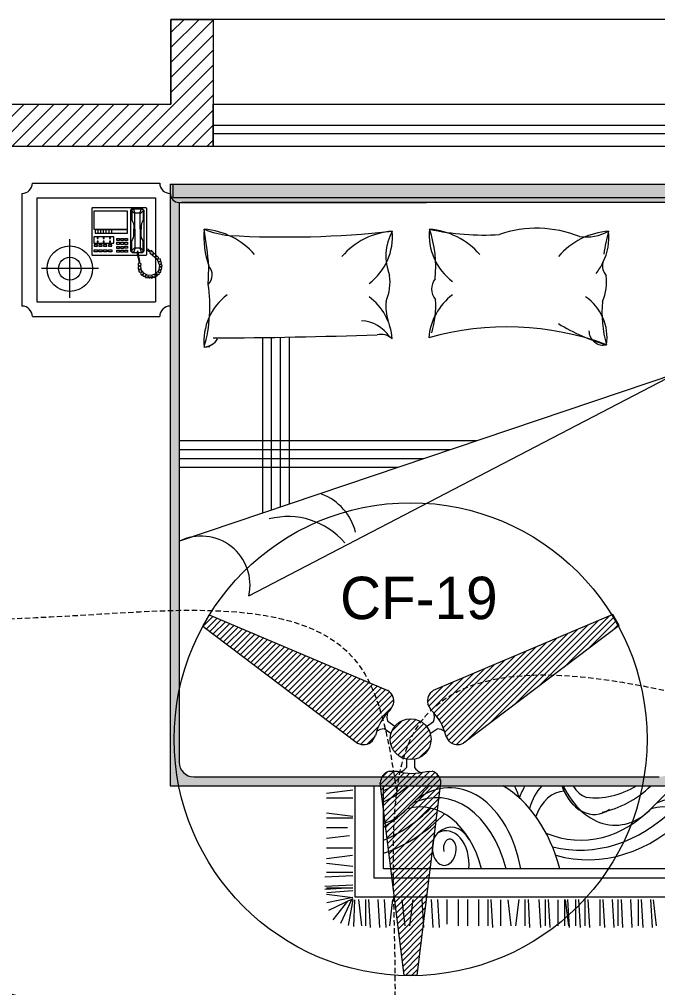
# Model space of a CAD drawing. Header units: inches. Extents: x 109699 to 44449955, y -10987 to 15824140.
# Drawn here: x 197424.5 to 197499.8, y -3382.9 to -3268.8 of the extents above; entities that cross this region are included whole.
import ezdxf

# ---------------------------------------------------------------- set-up
doc = ezdxf.new("R2010")
doc.units = ezdxf.units.IN
doc.header["$LTSCALE"] = 5
doc.header["$MEASUREMENT"] = 0
doc.linetypes.add('DASHDOT', pattern=[1, 0.5, -0.25, 0, -0.25])
doc.linetypes.add('DASHED2', pattern=[0.375, 0.25, -0.125])
for name, color, linetype, lineweight in [('@NORMAL', 7, 'Continuous', 5), ('E-CF-Ceiling-Fan', 30, 'Continuous', 13), ('E-Con-Point', 5, 'DASHED2', 13), ('glass', 140, 'Continuous', 18), ('ha', 252, 'Continuous', 5), ('SB', 1, 'DASHDOT', 20), ('WALL-1', 8, 'Continuous', 9)]:
    doc.layers.add(name, color=color, linetype=linetype, lineweight=lineweight)
doc.layers.add('FURNITUR', color=7, linetype='Continuous', lineweight=5, true_color=0xe8e8e8)
doc.styles.get("Standard").update_dxf_attribs({"font": 'times.ttf'})

# ---------------------------------------------------------------- blocks, each defined once
blk = doc.blocks.new('vfdcx')
at = {"layer": 'FURNITUR', "lineweight": 0}
for points in [[(104135.0060097724, -19120.26887350804), (104970.0060097716, -19120.26887350804, 0.4142137440382407), (105000.0060097716, -19090.26885490074), (105000.0060097704, -19090.26887350193), (105000.0060097704, -19058.46706700833), (104983.8676956173, -19058.46706700833), (104983.8676956173, -19105.34206700833), (103280.0060097765, -19105.34206700833), (103280.0060097765, -19058.46706700833), (103270.0060097745, -19058.46706700833), (103270.0060097745, -19090.26887350193, 0.4142145040311273), (103300.0061062251, -19120.26887350178), (103300.0060097733, -19120.26887350804)], [(103280.0060097765, -19058.46706700833), (103280.0060097765, -19105.34206700833), (104983.8676956173, -19105.34206700833), (104983.8676956173, -19058.46706700833)]]:
    blk.add_hatch(color=256, dxfattribs=at).paths.add_polyline_path(points)
at = {"layer": 'FURNITUR'}
blk.add_hatch(color=256, dxfattribs=at).paths.add_polyline_path([(103350.0060097762, -21058.46706700833, -0.4142135623901436), (103300.0060097733, -21008.46706700833), (103300.0060097733, -19120.26887350193, -0.4142135623730951), (103270.0060097733, -19090.26887350193), (103270.0060097733, -19470.26887349553), (103270.0060097745, -21088.46706700716), (105000.0060097704, -21088.46706700716), (105000.0060097704, -19470.94256263169, 5.403727467161091e-05), (104999.998444552, -19470.94256181408), (104999.998444552, -19090.94256181307, -0.4076509114471731), (104970.0060097716, -19120.26887350193), (104970.0060097716, -19700.18891725242), (104974.8149614137, -19698.56576437598), (104970.0060097716, -19701.06727675785), (104970.0060097716, -21008.46706700542, -0.4142135623901436), (104920.0060097716, -21058.46706700833)])
for p, q in [((102805.0060097768, -19055.26887350193), (103235.0060097771, -19055.26887350193)), ((103270.0060097745, -19058.46706700833), (103270.0060097745, -21088.46706700716)), ((103280.0060097765, -19105.34206700833), (103280.0060097765, -19058.46706700833)), ((102770.0060097733, -19090.26887349815), (102770.0060097733, -19470.26887349553)), ((102820.0060097762, -19105.26887349757), (103220.0060097777, -19105.26887349757)), ((102820.0060097762, -19105.26887349757), (102820.0060097762, -19455.26887349611)), ((103220.0060097777, -19105.26887349757), (103220.0060097777, -19455.26887349611)), ((103270.0060097733, -19090.26887349815), (103270.0060097733, -19470.26887349553)), ((103007.7345300189, -19137.32844558895), (103005.4485300235, -19139.61444559159)), ((103005.4485300235, -19139.61444559159), (103005.4485300235, -19297.34844559194)), ((103007.7345300189, -19137.32844558895), (103188.3285300238, -19137.32844558895)), ((103136.8935300226, -19146.47244559224), (103141.4655300206, -19140.75744559291)), ((103141.4655300206, -19140.75744559291), (103175.7555300238, -19140.75744559291)), ((103146.0375300186, -19141.90044558696), (103141.4655300206, -19144.1864455896)), ((103146.0375300186, -19141.90044558696), (103173.4695300212, -19141.90044558696)), ((103151.7525300179, -19156.75944558957), (103146.0375300186, -19141.90044558696)), ((103167.7545300219, -19156.75944558957), (103173.4695300212, -19141.90044558696)), ((103173.4695300212, -19141.90044558696), (103178.0415300192, -19144.1864455896)), ((103175.7555300238, -19140.75744559291), (103181.4705300232, -19146.47244559224)), ((103188.3285300238, -19137.32844558895), (103190.6145300192, -19139.61444559159)), ((103190.6145300192, -19139.61444559159), (103190.6145300192, -19297.34844559194)), ((103300.0060097733, -19120.26887350804), (103300.0060097733, -21008.46706700542)), ((104970.0060097716, -19120.26887350804), (104135.0060097724, -19120.26887350804)), ((103012.3065300242, -19149.90144558893), (103012.3065300242, -19210.48044559344)), ((103126.606530018, -19149.90144558893), (103012.3065300242, -19149.90144558893)), ((103126.606530018, -19210.48044559344), (103126.606530018, -19149.90144558893)), ((103136.8935300226, -19284.77544559196), (103136.8935300226, -19146.47244559224)), ((103141.4655300206, -19144.1864455896), (103140.3225300193, -19148.75844558761)), ((103140.3225300193, -19148.75844558761), (103140.3225300193, -19179.61944558688)), ((103140.3225300193, -19148.75844558761), (103150.6095300239, -19159.04544559222)), ((103150.6095300239, -19159.04544559222), (103151.7525300179, -19156.75944558957)), ((103150.6095300239, -19210.48044559344), (103150.6095300239, -19159.04544559222)), ((103167.7545300219, -19156.75944558957), (103151.7525300179, -19156.75944558957)), ((103168.8975300232, -19159.04544559222), (103167.7545300219, -19156.75944558957)), ((103179.1845300205, -19148.75844558761), (103168.8975300232, -19159.04544559222)), ((103168.8975300232, -19210.48044559344), (103168.8975300232, -19159.04544559222)), ((103178.0415300192, -19144.1864455896), (103179.1845300205, -19148.75844558761)), ((103179.1845300205, -19148.75844558761), (103179.1845300205, -19179.61944558688)), ((103181.4705300232, -19146.47244559224), (103181.4705300232, -19283.63244559064)), ((103140.3225300193, -19179.61944558688), (103142.6085300219, -19185.33444559349)), ((103142.6085300219, -19185.33444559349), (103146.0375300186, -19191.04944559281)), ((103146.0375300186, -19191.04944559281), (103147.1805300199, -19199.05044558751)), ((103147.1805300199, -19199.05044558751), (103147.1805300199, -19210.48044559344)), ((103173.4695300212, -19191.04944559281), (103172.3265300199, -19199.05044558751)), ((103172.3265300199, -19199.05044558751), (103172.3265300199, -19210.48044559344)), ((103176.8985300179, -19185.33444559349), (103173.4695300212, -19191.04944559281)), ((103179.1845300205, -19179.61944558688), (103176.8985300179, -19185.33444559349)), ((103012.3065300242, -19210.48044559344), (103126.606530018, -19210.48044559344)), ((103012.3065300242, -19236.76944558743), (103012.3065300242, -19257.34344558937)), ((103079.7435300221, -19236.76944558743), (103012.3065300242, -19236.76944558743)), ((103016.8785300222, -19212.7664455888), (103016.8785300222, -19224.19644558745)), ((103126.606530018, -19212.7664455888), (103016.8785300222, -19212.7664455888)), ((103016.8785300222, -19224.19644558745), (103126.606530018, -19224.19644558745)), ((103023.7365300228, -19239.05544559007), (103023.7365300228, -19242.48444558676)), ((103027.1655300195, -19239.05544559007), (103023.7365300228, -19239.05544559007)), ((103026.0225300182, -19212.7664455888), (103026.0225300182, -19224.19644558745)), ((103027.1655300195, -19242.48444558676), (103027.1655300195, -19239.05544559007)), ((103035.1665300215, -19212.7664455888), (103035.1665300215, -19224.19644558745)), ((103044.3105300175, -19212.7664455888), (103044.3105300175, -19224.19644558745)), ((103047.7395300215, -19239.05544559007), (103044.3105300175, -19239.05544559007)), ((103044.3105300175, -19239.05544559007), (103044.3105300175, -19242.48444558676)), ((103047.7395300215, -19242.48444558676), (103047.7395300215, -19239.05544559007)), ((103053.4545300208, -19212.7664455888), (103053.4545300208, -19224.19644558745)), ((103062.5985300241, -19212.7664455888), (103062.5985300241, -19224.19644558745)), ((103068.3135300234, -19239.05544559007), (103064.8845300194, -19239.05544559007)), ((103064.8845300194, -19239.05544559007), (103064.8845300194, -19242.48444558676)), ((103068.3135300234, -19242.48444558676), (103068.3135300234, -19239.05544559007)), ((103071.7425300201, -19212.7664455888), (103071.7425300201, -19224.19644558745)), ((103079.7435300221, -19257.34344558937), (103079.7435300221, -19236.76944558743)), ((103126.606530018, -19224.19644558745), (103126.606530018, -19212.7664455888)), ((103142.6085300219, -19245.91344559072), (103146.0375300186, -19240.19844559139)), ((103146.0375300186, -19240.19844559139), (103147.1805300199, -19232.19744558942)), ((103147.1805300199, -19232.19744558942), (103147.1805300199, -19210.48044559344)), ((103150.6095300239, -19210.48044559344), (103150.6095300239, -19272.20244559199)), ((103168.8975300232, -19210.48044559344), (103168.8975300232, -19272.20244559199)), ((103172.3265300199, -19232.19744558942), (103172.3265300199, -19210.48044559344)), ((103173.4695300212, -19240.19844559139), (103172.3265300199, -19232.19744558942)), ((103176.8985300179, -19245.91344559072), (103173.4695300212, -19240.19844559139)), ((102931.4553847567, -19442.73764256576), (102931.4553847567, -19244.61869142207)), ((103012.3065300242, -19257.34344558937), (103079.7435300221, -19257.34344558937)), ((103013.4495300182, -19263.0584455887), (103013.4495300182, -19267.63044558671)), ((103024.8795300241, -19263.0584455887), (103013.4495300182, -19263.0584455887)), ((103013.4495300182, -19267.63044558671), (103024.8795300241, -19267.63044558671)), ((103023.7365300228, -19242.48444558676), (103027.1655300195, -19242.48444558676)), ((103023.7365300228, -19251.62844559005), (103023.7365300228, -19255.05744558673)), ((103027.1655300195, -19251.62844559005), (103023.7365300228, -19251.62844559005)), ((103023.7365300228, -19255.05744558673), (103027.1655300195, -19255.05744558673)), ((103024.8795300241, -19267.63044558671), (103024.8795300241, -19263.0584455887)), ((103027.1655300195, -19255.05744558673), (103027.1655300195, -19251.62844559005)), ((103029.4515300222, -19263.0584455887), (103029.4515300222, -19267.63044558671)), ((103040.8815300208, -19263.0584455887), (103029.4515300222, -19263.0584455887)), ((103029.4515300222, -19267.63044558671), (103040.8815300208, -19267.63044558671)), ((103040.8815300208, -19267.63044558671), (103040.8815300208, -19263.0584455887)), ((103044.3105300175, -19242.48444558676), (103047.7395300215, -19242.48444558676)), ((103047.7395300215, -19251.62844559005), (103044.3105300175, -19251.62844559005)), ((103044.3105300175, -19251.62844559005), (103044.3105300175, -19255.05744558673)), ((103044.3105300175, -19255.05744558673), (103047.7395300215, -19255.05744558673)), ((103045.4535300188, -19263.0584455887), (103045.4535300188, -19267.63044558671)), ((103056.8835300175, -19263.0584455887), (103045.4535300188, -19263.0584455887)), ((103045.4535300188, -19267.63044558671), (103056.8835300175, -19267.63044558671)), ((103047.7395300215, -19255.05744558673), (103047.7395300215, -19251.62844559005)), ((103056.8835300175, -19267.63044558671), (103056.8835300175, -19263.0584455887)), ((103072.8855300214, -19263.0584455887), (103061.4555300228, -19263.0584455887)), ((103061.4555300228, -19263.0584455887), (103061.4555300228, -19267.63044558671)), ((103061.4555300228, -19267.63044558671), (103072.8855300214, -19267.63044558671)), ((103064.8845300194, -19242.48444558676), (103068.3135300234, -19242.48444558676)), ((103068.3135300234, -19251.62844559005), (103064.8845300194, -19251.62844559005)), ((103064.8845300194, -19251.62844559005), (103064.8845300194, -19255.05744558673)), ((103064.8845300194, -19255.05744558673), (103068.3135300234, -19255.05744558673)), ((103068.3135300234, -19255.05744558673), (103068.3135300234, -19251.62844559005)), ((103072.8855300214, -19267.63044558671), (103072.8855300214, -19263.0584455887)), ((103090.0305300194, -19249.3424455874), (103090.0305300194, -19242.48444558676)), ((103090.0305300194, -19242.48444558676), (103099.1745300227, -19242.48444558676)), ((103099.1745300227, -19249.3424455874), (103090.0305300194, -19249.3424455874)), ((103090.0305300194, -19261.91544558738), (103090.0305300194, -19255.05744558673)), ((103090.0305300194, -19255.05744558673), (103099.1745300227, -19255.05744558673)), ((103099.1745300227, -19261.91544558738), (103090.0305300194, -19261.91544558738)), ((103090.0305300194, -19275.63144558867), (103090.0305300194, -19268.77344558803)), ((103090.0305300194, -19268.77344558803), (103099.1745300227, -19268.77344558803)), ((103099.1745300227, -19242.48444558676), (103099.1745300227, -19249.3424455874)), ((103099.1745300227, -19255.05744558673), (103099.1745300227, -19261.91544558738)), ((103099.1745300227, -19268.77344558803), (103099.1745300227, -19275.63144558867)), ((103103.7465300207, -19242.48444558676), (103112.890530024, -19242.48444558676)), ((103103.7465300207, -19249.3424455874), (103103.7465300207, -19242.48444558676)), ((103112.890530024, -19249.3424455874), (103103.7465300207, -19249.3424455874)), ((103103.7465300207, -19261.91544558738), (103103.7465300207, -19255.05744558673)), ((103103.7465300207, -19255.05744558673), (103112.890530024, -19255.05744558673)), ((103112.890530024, -19261.91544558738), (103103.7465300207, -19261.91544558738)), ((103103.7465300207, -19268.77344558803), (103112.890530024, -19268.77344558803)), ((103103.7465300207, -19275.63144558867), (103103.7465300207, -19268.77344558803)), ((103112.890530024, -19242.48444558676), (103112.890530024, -19249.3424455874)), ((103112.890530024, -19255.05744558673), (103112.890530024, -19261.91544558738)), ((103112.890530024, -19268.77344558803), (103112.890530024, -19275.63144558867)), ((103117.462530022, -19249.3424455874), (103117.462530022, -19242.48444558676)), ((103117.462530022, -19242.48444558676), (103126.606530018, -19242.48444558676)), ((103126.606530018, -19249.3424455874), (103117.462530022, -19249.3424455874)), ((103117.462530022, -19261.91544558738), (103117.462530022, -19255.05744558673)), ((103117.462530022, -19255.05744558673), (103126.606530018, -19255.05744558673)), ((103126.606530018, -19261.91544558738), (103117.462530022, -19261.91544558738)), ((103117.462530022, -19267.63044558671), (103126.606530018, -19267.63044558671)), ((103117.462530022, -19274.48844558735), (103117.462530022, -19267.63044558671)), ((103126.606530018, -19242.48444558676), (103126.606530018, -19249.3424455874)), ((103126.606530018, -19255.05744558673), (103126.606530018, -19261.91544558738)), ((103126.606530018, -19267.63044558671), (103126.606530018, -19274.48844558735)), ((103140.3225300193, -19251.62844559005), (103142.6085300219, -19245.91344559072)), ((103140.3225300193, -19282.48944558932), (103140.3225300193, -19251.62844559005)), ((103140.3225300193, -19282.48944558932), (103150.6095300239, -19272.20244559199)), ((103150.6095300239, -19272.20244559199), (103151.7525300179, -19274.48844558735)), ((103168.8975300232, -19272.20244559199), (103167.7545300219, -19274.48844558735)), ((103179.1845300205, -19282.48944558932), (103168.8975300232, -19272.20244559199)), ((103179.1845300205, -19251.62844559005), (103176.8985300179, -19245.91344559072)), ((103179.1845300205, -19282.48944558932), (103179.1845300205, -19251.62844559005)), ((103005.4485300235, -19297.34844559194), (103007.7345300189, -19299.6344455873)), ((103159.6959362097, -19299.6344455873), (103007.7345300189, -19299.6344455873)), ((103013.4495300182, -19280.20344558668), (103024.8795300241, -19280.20344558668)), ((103013.4495300182, -19287.06144558733), (103013.4495300182, -19280.20344558668)), ((103024.8795300241, -19287.06144558733), (103013.4495300182, -19287.06144558733)), ((103024.8795300241, -19280.20344558668), (103024.8795300241, -19287.06144558733)), ((103029.4515300222, -19287.06144558733), (103029.4515300222, -19280.20344558668)), ((103029.4515300222, -19280.20344558668), (103040.8815300208, -19280.20344558668)), ((103040.8815300208, -19287.06144558733), (103029.4515300222, -19287.06144558733)), ((103040.8815300208, -19280.20344558668), (103040.8815300208, -19287.06144558733)), ((103045.4535300188, -19280.20344558668), (103056.8835300175, -19280.20344558668)), ((103045.4535300188, -19287.06144558733), (103045.4535300188, -19280.20344558668)), ((103056.8835300175, -19287.06144558733), (103045.4535300188, -19287.06144558733)), ((103056.8835300175, -19280.20344558668), (103056.8835300175, -19287.06144558733)), ((103061.4555300228, -19287.06144558733), (103061.4555300228, -19280.20344558668)), ((103061.4555300228, -19280.20344558668), (103072.8855300214, -19280.20344558668)), ((103072.8855300214, -19287.06144558733), (103061.4555300228, -19287.06144558733)), ((103072.8855300214, -19280.20344558668), (103072.8855300214, -19287.06144558733)), ((103099.1745300227, -19275.63144558867), (103090.0305300194, -19275.63144558867)), ((103090.0305300194, -19288.20444558865), (103090.0305300194, -19281.346445588)), ((103090.0305300194, -19281.346445588), (103099.1745300227, -19281.346445588)), ((103099.1745300227, -19288.20444558865), (103090.0305300194, -19288.20444558865)), ((103099.1745300227, -19281.346445588), (103099.1745300227, -19288.20444558865)), ((103112.890530024, -19275.63144558867), (103103.7465300207, -19275.63144558867)), ((103103.7465300207, -19288.20444558865), (103103.7465300207, -19281.346445588)), ((103103.7465300207, -19281.346445588), (103112.890530024, -19281.346445588)), ((103112.890530024, -19288.20444558865), (103103.7465300207, -19288.20444558865)), ((103112.890530024, -19281.346445588), (103112.890530024, -19288.20444558865)), ((103126.606530018, -19274.48844558735), (103117.462530022, -19274.48844558735)), ((103117.462530022, -19281.346445588), (103126.606530018, -19281.346445588)), ((103117.462530022, -19288.20444558865), (103117.462530022, -19281.346445588)), ((103126.606530018, -19288.20444558865), (103117.462530022, -19288.20444558865)), ((103126.606530018, -19281.346445588), (103126.606530018, -19288.20444558865)), ((103142.6085300219, -19290.49044559129), (103136.8935300226, -19284.77544559196)), ((103141.4655300206, -19287.06144558733), (103140.3225300193, -19282.48944558932)), ((103146.0375300186, -19289.34744558997), (103141.4655300206, -19287.06144558733)), ((103158.6846558304, -19290.49044559129), (103142.6085300219, -19290.49044559129)), ((103151.7525300179, -19274.48844558735), (103146.0375300186, -19289.34744558997)), ((103146.0375300186, -19289.34744558997), (103158.6661243811, -19289.34744558997)), ((103167.7545300219, -19274.48844558735), (103151.7525300179, -19274.48844558735)), ((103162.0395300226, -19285.91844559328), (103158.6105300186, -19285.91844559328)), ((103158.6105300186, -19285.91844559328), (103158.7703406286, -19295.77539139923)), ((103158.7703406286, -19295.77539139923), (103161.5460989953, -19307.34826644535)), ((103162.7026649177, -19295.08101934103), (103162.0395300226, -19285.91844559328)), ((103162.2877015062, -19289.34744558997), (103173.4695300212, -19289.34744558997)), ((103175.7555300238, -19290.49044559129), (103162.370425339, -19290.49044559129)), ((103164.3218573546, -19302.48765886559), (103162.7026649177, -19295.08101934103)), ((103188.3285300238, -19299.6344455873), (103163.6981060102, -19299.6344455873)), ((103167.097615714, -19313.36616184622), (103164.3218573546, -19302.48765886559)), ((103167.7545300219, -19274.48844558735), (103173.4695300212, -19289.34744558997)), ((103173.4695300212, -19289.34744558997), (103178.0415300192, -19287.06144558733)), ((103181.4705300232, -19283.63244559064), (103175.7555300238, -19290.49044559129)), ((103178.0415300192, -19287.06144558733), (103179.1845300205, -19282.48944558932)), ((103190.6145300192, -19297.34844559194), (103188.3285300238, -19299.6344455873)), ((103197.4746078223, -19279.3254785624), (103190.6145300192, -19276.77444559)), ((103190.6145300192, -19281.346445588), (103195.6626538914, -19282.75019271446)), ((103195.6626538914, -19282.75019271446), (103200.2932017741, -19286.37636035042)), ((103200.6958579397, -19282.54873921601), (103197.4746078223, -19279.3254785624)), ((103200.2932017741, -19286.37636035042), (103201.5011710565, -19287.98799068086)), ((103203.1117957187, -19284.76473002725), (103200.6958579397, -19282.54873921601)), ((103201.5011710565, -19287.98799068086), (103203.9171088428, -19287.78653600371)), ((103203.9171088428, -19287.78653600371), (103201.5011710565, -19290.2039814921)), ((103201.5011710565, -19290.2039814921), (103210.7622660289, -19298.46358542769)), ((103207.3396874358, -19283.15309970408), (103203.1117957187, -19284.76473002725)), ((103209.3529690566, -19285.16763820285), (103207.3396874358, -19283.15309970408)), ((103207.7423436014, -19288.59235116166), (103209.3529690566, -19285.16763820285)), ((103210.5609375532, -19286.37636035042), (103207.7423436014, -19288.59235116166)), ((103213.5808599807, -19289.59961981805), (103210.5609375532, -19286.37636035042)), ((103210.7622660289, -19298.46358542769), (103225.8618773732, -19311.35662567017)), ((103211.1649221944, -19296.24759461645), (103213.5808599807, -19289.59961981805)), ((103217.406095525, -19293.02433397011), (103211.1649221944, -19296.24759461645)), ((103222.6406272559, -19298.06067725936), (103217.406095525, -19293.02433397011)), ((103221.4326579734, -19305.31301253855), (103222.6406272559, -19298.06067725936)), ((103226.6671904973, -19302.08975307092), (103221.4326579734, -19305.31301253855)), ((103231.0964098971, -19306.72318937055), (103226.6671904973, -19302.08975307092)), ((103161.5460989953, -19307.34826644535), (103164.3218573546, -19318.22676943325)), ((103162.2400384105, -19328.17944195036), (103161.777411896, -19333.73442158832)), ((103161.777411896, -19333.73442158832), (103168.4854952502, -19334.89170940944)), ((103168.4854952502, -19334.89170940944), (103162.0087255025, -19338.82648652566)), ((103162.0087255025, -19338.82648652566), (103162.471352017, -19345.07583928412)), ((103164.7844838618, -19325.63340895782), (103162.2400384105, -19328.17944195036)), ((103164.3218573546, -19318.22676943325), (103164.0905444539, -19324.24466377911)), ((103164.0905444539, -19324.24466377911), (103164.7844838618, -19325.63340895782)), ((103167.7915551292, -19318.92114149146), (103167.097615714, -19313.36616184622)), ((103167.5602422285, -19324.93903689233), (103167.7915551292, -19318.92114149146)), ((103171.7238801167, -19327.94798354503), (103167.5602422285, -19324.93903689233)), ((103170.798627095, -19333.27150688042), (103171.7238801167, -19327.94798354503)), ((103171.9551930247, -19347.85332962697), (103170.798627095, -19333.27150688042)), ((103226.0824821234, -19311.74595932449), (103233.7158177935, -19333.50296423801)), ((103229.2844567593, -19311.75953265979), (103231.0964098971, -19306.72318937055)), ((103236.2602632521, -19311.05158621127), (103229.3208669973, -19311.74595932449)), ((103233.7158177935, -19333.50296423801), (103230.4774329197, -19350.86227627967)), ((103231.6339988494, -19320.54134402047), (103238.3420814978, -19317.99531102793)), ((103239.0360216115, -19320.30988666289), (103231.6339988494, -19320.54134402047)), ((103235.7976367377, -19330.26255917999), (103240.6552140484, -19325.63340895782)), ((103242.0430928788, -19330.26255917999), (103235.7976367377, -19330.26255917999)), ((103236.0289496457, -19338.13211446746), (103243.1996588013, -19336.04899617554)), ((103242.0430928788, -19341.60397687579), (103236.0289496457, -19338.13211446746)), ((103238.3420814978, -19317.99531102793), (103236.2602632521, -19311.05158621127)), ((103240.6552140484, -19325.63340895782), (103239.0360216115, -19320.30988666289)), ((103243.1996588013, -19336.04899617554), (103242.0430928788, -19330.26255917999)), ((103028.3001283866, -19343.89893916158), (102836.22484451, -19343.89893916158)), ((103162.471352017, -19345.07583928412), (103169.8733740806, -19345.77021134233)), ((103169.8733740806, -19345.77021134233), (103163.3966043329, -19350.86227627967)), ((103163.3966043329, -19350.86227627967), (103166.4036762988, -19356.18579962234)), ((103166.4036762988, -19356.18579962234), (103173.3430718552, -19354.79705444364)), ((103173.3430718552, -19354.79705444364), (103170.1046876871, -19361.27786455241)), ((103170.1046876871, -19361.27786455241), (103173.5743854616, -19365.44409902622)), ((103180.7450946173, -19358.96328891745), (103171.9551930247, -19347.85332962697)), ((103173.5743854616, -19365.44409902622), (103178.8945892796, -19361.50932190999)), ((103178.8945892796, -19361.50932190999), (103177.9693362579, -19367.75867466845)), ((103177.9693362579, -19367.75867466845), (103182.3642870542, -19370.53616396357)), ((103193.0046939916, -19365.44409902622), (103180.7450946173, -19358.96328891745)), ((103182.3642870542, -19370.53616396357), (103187.9158037802, -19365.90701373412)), ((103187.9158037802, -19365.90701373412), (103187.2218643649, -19373.545111664)), ((103192.0794416684, -19374.93385683543), (103195.0865129358, -19368.68450407697)), ((103206.8834865014, -19366.60138684734), (103193.0046939916, -19365.44409902622)), ((103195.0865129358, -19368.68450407697), (103197.8622712951, -19374.93385683543)), ((103201.7945962899, -19375.39677154332), (103203.4137880211, -19368.68450407697)), ((103203.4137880211, -19368.68450407697), (103205.9582334797, -19376.09114465654)), ((103220.2996517982, -19360.81494879677), (103206.8834865014, -19366.60138684734)), ((103210.353184276, -19374.93385683543), (103210.5844978825, -19368.68450407697)), ((103210.5844978825, -19368.68450407697), (103215.9047009947, -19373.31365430642)), ((103215.9047009947, -19373.31365430642), (103219.605712383, -19371.4619944271)), ((103219.605712383, -19371.4619944271), (103218.9117729678, -19364.51826961043)), ((103218.9117729678, -19364.51826961043), (103223.7693502713, -19370.53616396357)), ((103230.4774329197, -19350.86227627967), (103220.2996517982, -19360.81494879677)), ((103223.7693502713, -19370.53616396357), (103227.4703616596, -19367.29575890554)), ((103227.4703616596, -19367.29575890554), (103224.6946025945, -19361.0464072021)), ((103224.6946025945, -19361.0464072021), (103231.1713723349, -19363.82389649721)), ((103230.9400594342, -19354.79705444364), (103237.6481420826, -19356.88017168055)), ((103234.178444308, -19361.0464072021), (103230.9400594342, -19354.79705444364)), ((103231.1713723349, -19363.82389649721), (103234.178444308, -19361.0464072021)), ((103239.498648126, -19352.2510214511), (103233.9471307015, -19346.00166869992)), ((103233.9471307015, -19346.00166869992), (103241.1178398571, -19346.23312710524)), ((103237.6481420826, -19356.88017168055), (103239.498648126, -19352.2510214511)), ((103241.1178398571, -19346.23312710524), (103242.0430928788, -19341.60397687579)), ((103187.2218643649, -19373.545111664), (103192.0794416684, -19374.93385683543)), ((103197.8622712951, -19374.93385683543), (103201.7945962899, -19375.39677154332)), ((103205.9582334797, -19376.09114465654), (103210.353184276, -19374.93385683543)), ((102820.0060097762, -19455.26887349611), (103220.0060097777, -19455.26887349611)), ((102805.0060097768, -19505.26887349902), (103235.0060097771, -19505.26887349902)), ((103581.4079172528, -19576.21627416812), (103581.4079172528, -20168.87880140859)), ((103611.4079172516, -19575.80347701297), (103611.4079172516, -20158.75297983586)), ((103641.4079172577, -19575.33726653639), (103641.4079172577, -20148.62715826313)), ((103671.4079172565, -19574.81763832185), (103671.4079172565, -20138.50133668313)), ((104974.8149614138, -19698.56576437598), (103301.1934122955, -20263.45887074569)), ((103535.4563226178, -20447.2889216937), (104974.8149614138, -19698.56576437598)), ((104303.5003445224, -19925.15283209797), (103300.0060097733, -19925.15283209797)), ((104214.6186677823, -19955.15283209681), (103300.0060097733, -19955.15283209681)), ((104125.7369910422, -19985.15283209564), (103300.0060097733, -19985.15283209564)), ((104036.8553142948, -20015.15283209448), (103300.0060097733, -20015.15283209448)), ((103350.0060097762, -21058.46706700833), (104920.0060097759, -21058.46706700833)), ((103270.0060097745, -21088.46706700716), (105000.0060097704, -21088.46706700716)), ((103894.035287511, -21464.56925796666), (103894.035287511, -21088.46706700716)), ((103958.0352875095, -21400.56925796818), (103958.0352875095, -21088.46706700716)), ((103990.0352875088, -21368.56925796893), (103990.0352875088, -21088.46706700716)), ((103886.3420231759, -21103.85434488273), (103797.4616070537, -21114.41374581192)), ((103886.3420231759, -21129.84802882567), (103797.6151866282, -21129.84802882567)), ((103886.3420231759, -21191.79039594166), (103797.4616070537, -21181.31057662105)), ((103886.3420231759, -21197.96008453124), (103797.6151866282, -21197.96008453124)), ((103868.3991277834, -21230.65344742064), (103797.6151866282, -21230.65344742064)), ((103875.3637692538, -21257.14113218566), (103797.4616070537, -21266.39626622056)), ((103885.6151866316, -21298.76550312621), (103797.6151866282, -21298.76550312621)), ((103885.6151866316, -21324.03527251301), (103797.4616070537, -21334.50832192613)), ((103886.3420231759, -21360.7078702422), (103797.4616070537, -21350.22805091432)), ((103886.3420231759, -21392.14055830381), (103792.2338786997, -21397.38046797139)), ((103886.3420231759, -21381.66073898321), (103797.4616070537, -21381.66073898321)), ((105407.7866653064, -21368.56925796893), (103990.0352875088, -21368.56925796893)), ((103886.3420231759, -21423.5732463727), (103792.2338786997, -21428.81315603301)), ((105439.7866653057, -21400.56925796818), (103958.0352875095, -21400.56925796818)), ((103886.3420231759, -21432.98270298111), (103792.2338786997, -21438.22261264142)), ((103886.3420231759, -21434.05306570059), (103797.4616070537, -21434.05306570059)), ((103886.3420231759, -21434.05306570059), (103797.4616070537, -21434.05306570059)), ((103886.3420231759, -21466.35151447992), (103797.4616070537, -21455.87169515203)), ((103886.3420231759, -21443.46252230172), (103798.6228916019, -21449.56373436582)), ((103886.3029552417, -21465.63625698911), (103799.108985881, -21483.07310163511)), ((103886.6185903429, -21469.95573065362), (103803.9703819272, -21508.81217712742)), ((103868.6427402103, -21478.40694419721), (103818.5544000702, -21540.86463072746)), ((103881.4157504862, -21473.02425570671), (103844.785439051, -21553.03813127977)), ((103886.8991788226, -21472.99092410832), (103870.4508834821, -21559.4400628048)), ((103892.6047211029, -21473.90807815974), (103889.1659294863, -21563.33810496436)), ((105503.7866653042, -21464.56925796666), (103894.035287511, -21464.56925796666)), ((103905.6260884285, -21472.26252230177), (103916.1059077564, -21561.14293842403)), ((103929.7246803584, -21472.26252230177), (103929.7246803584, -21561.14293842403)), ((103939.7412648945, -21472.26252230177), (103944.9811745548, -21566.37066677796)), ((103971.1739529634, -21472.26252230177), (103976.4138626237, -21566.37066677796)), ((103992.1335916119, -21472.26252230177), (103997.3735012722, -21566.37066677796)), ((104020.2799296425, -21472.26252230177), (104009.8001103219, -21561.14293842403)), ((104051.7193876189, -21472.98935884611), (104062.1924370393, -21561.14293842403)), ((104088.3919853481, -21472.26252230177), (104077.9121660275, -21561.14293842403)), ((104119.824673417, -21472.26252230177), (104125.0645830773, -21566.37066677796)), ((104151.2573614859, -21472.26252230177), (104156.4972711462, -21566.37066677796)), ((104172.2170001344, -21472.26252230177), (104177.4569097947, -21566.37066677796)), ((104203.6496882033, -21472.26252230177), (104203.6496882033, -21555.9152100701)), ((104242.0110702773, -21472.26252230177), (104242.0110702773, -21561.14293842403)), ((104273.4437583389, -21472.26252230177), (104273.4437583389, -21561.14293842403)), ((104310.1163560681, -21472.26252230177), (104310.1163560681, -21561.14293842403)), ((104341.549044137, -21472.26252230177), (104341.549044137, -21561.14293842403)), ((104352.0288634649, -21472.26252230177), (104357.2687731252, -21566.37066677796)), ((104384.3981003706, -21472.98935884611), (104384.3981003706, -21560.98935884949)), ((104409.6678697501, -21472.98935884611), (104420.1409191705, -21561.14293842403)), ((104446.3404674793, -21472.26252230177), (104435.8606481587, -21561.14293842403)), ((104467.2933362276, -21472.26252230177), (104467.2933362276, -21561.14293842403)), ((104477.7731555482, -21472.26252230177), (104483.0130652157, -21566.37066677796)), ((104514.4457532774, -21472.26252230177), (104519.6856629449, -21566.37066677796)), ((104535.3986220256, -21472.26252230177), (104535.3986220256, -21561.14293842403)), ((104545.8784413462, -21472.26252230177), (104551.1183510138, -21566.37066677796)), ((104578.2476782519, -21472.98935884611), (104578.2476782519, -21560.98935884949)), ((104600.7813364671, -21472.26252230177), (104600.7813364671, -21561.14293842403)), ((104603.5174476387, -21472.98935884611), (104613.9904970518, -21561.14293842403)), ((104611.2611557878, -21472.26252230177), (104616.5010654553, -21566.37066677796)), ((104637.4539341963, -21472.26252230177), (104637.4539341963, -21561.14293842403)), ((104647.9337535169, -21472.26252230177), (104653.1736631845, -21566.37066677796)), ((104668.8866222652, -21472.26252230177), (104668.8866222652, -21561.14293842403)), ((104679.3664415858, -21472.26252230177), (104684.6063512534, -21566.37066677796)), ((104719.57235946, -21472.26252230177), (104719.57235946, -21561.14293842403)), ((104730.0521787878, -21472.26252230177), (104735.2920884481, -21566.37066677796)), ((104761.4848668567, -21472.26252230177), (104766.724776517, -21566.37066677796)), ((104781.0764529317, -21472.26252230177), (104781.0764529317, -21561.14293842403)), ((104791.5562722596, -21472.26252230177), (104796.7961819199, -21566.37066677796)), ((104822.9889603285, -21472.26252230177), (104828.2288699888, -21566.37066677796)), ((104849.1817387298, -21472.26252230177), (104849.1817387298, -21561.14293842403)), ((104859.6615580577, -21472.26252230177), (104864.901467718, -21566.37066677796)), ((104891.0942461266, -21472.26252230177), (104896.3341557869, -21566.37066677796)), ((104900.1184562989, -21472.98935884611), (104910.5915057193, -21561.14293842403))]:
    blk.add_line(p, q, dxfattribs=at)
at = {"layer": 'FURNITUR', "lineweight": 0}
for p, q in [((103270.0060097745, -19058.46706700833), (105000.0060097704, -19058.46706700833)), ((103280.0060097765, -19058.46706700833), (104983.8676956173, -19058.46706700833)), ((104983.8676956173, -19105.34206700833), (103280.0060097765, -19105.34206700833)), ((103300.0060097733, -19120.26887350804), (104135.0060097724, -19120.26887350804)), ((104135.0060097724, -19120.26887350804), (103309.5818239275, -19120.26887350804))]:
    blk.add_line(p, q, dxfattribs=at)
at = {"layer": 'FURNITUR'}
for radius in [76.80000000000001, 38.40000000000001]:
    blk.add_circle((102931.4553847567, -19343.89893916158), radius, dxfattribs=at)
for centre, radius, start, end in [((102770.0060097733, -19055.26887350193), 35, 270, 0), ((103270.0060097733, -19055.26887350193), 35, 180, 270), ((103300.0060097733, -19090.26887350193), 30, 180, 270), ((104507.2617715163, -19595.45070231399), 387.7802015586639, 68.20259090672504, 108.9817016216305), ((103692.4761427912, -19236.20850800363), 308.4516537023845, 175.3048403511953, 198.6941858081766), ((101769.6840758257, -19472.28110323487), 1636.376012811697, 4.809846250895134, 9.189180033342527), ((103497.7910884231, -18938.56242108597), 294.8034295215505, 247.5178501818767, 264.2669618412397), ((103367.9166689221, -19455.32427137515), 244.964437246083, 40.41890181325098, 85.98709629319234), ((103656.2494994545, -15856.79572711671), 3380.322350080307, 266.8133656541502, 276.1602115173085), ((104036.1312257632, -19461.96302342434), 244.964437246083, 94.01290370680766, 139.581098186749), ((103825.6938826857, -19237.54002434872), 194.3203121079686, 306.5710975267796, 5.889976552969283), ((104174.7064444466, -19301.1867396359), 176.7342990056745, 151.7736398462286, 201.6982652259596), ((104338.500984119, -19230.90127229226), 194.3203121079686, 174.1100234470307, 233.4289024732204), ((103787.956766599, -19335.27491777351), 378.2611411277968, 353.4946932163668, 19.18669350323917), ((104326.9489401031, -18374.3403501154), 856.1328329234997, 257.7438271867633, 273.6284339950228), ((104128.0636410342, -19455.32427137515), 244.964437246083, 40.41890181325098, 85.98709629319234), ((104766.7895175877, -19461.96302342434), 244.964437246083, 94.01290370680766, 139.581098186749), ((104674.0961036525, -19080.79141887139), 156.2825653921942, 261.5958161323044, 298.909176984386), ((104556.3521745029, -19237.54002434872), 194.3203121079759, 333.7371455647082, 5.889976552969283), ((105245.6697811253, -19363.54376069504), 517.0481549146743, 163.604566075319, 172.3272984268349), ((103367.2300568255, -19365.02609752062), 44.61701382252853, 314.4735959585727, 42.17134071386355), ((101039.1050419971, -19289.33437421221), 2361.831884243083, 357.3905418689854, 358.8876448237095), ((104556.3521745029, -19237.54002434872), 194.3203121079686, 320.9404223693422, 333.7371455647082), ((104774.5512249498, -19335.09067365377), 45.86698251802696, 165.3506078919132, 223.2684427749271), ((103843.8382676872, -19388.57823421278), 168.1089103948723, 337.0169650368877, 7.536755917815992), ((104574.4965595044, -19388.57823421278), 168.1089103948723, 337.0169650368877, 7.536755917815992), ((102908.6281408567, -19471.88473045536), 495.5711040997754, 344.02430327079, 8.70709119508754), ((104206.9474435306, -19411.75337949391), 54.71511327153296, 142.0832896934764, 220.9020047784361), ((103578.3540120069, -19588.33970134002), 194.3203121079686, 126.5710975267796, 185.8899765529693), ((104345.8161635612, -19594.92184917473), 203.9744349773548, 127.1197479571522, 175.090046142942), ((103825.6938826857, -19594.97845339648), 194.3203121079686, 4.31812691946217, 53.42890247322042), ((104181.3383138401, -19469.4877443195), 183.3724281159091, 175.2232845678485, 196.230044385803), ((103836.3220744981, -19468.0377139972), 329.9049856050468, 343.7954346613251, 3.555411705381074), ((104579.2560916711, -19575.35985806464), 165.0539160474057, 351.2621279573231, 55.75721443247616), ((105101.5977952379, -19494.4720183281), 374.5063945073886, 173.8295812767802, 196.4355968702901), ((102770.0060097733, -19505.26887349902), 35, 0, 90), ((103270.0060097733, -19505.26887349902), 35, 90, 180), ((103908.5786014588, -19641.61918899628), 122.2580413779697, 33.62799355494753, 86.47437715754113), ((104914.6985006122, -18986.87725053025), 637.2915111436391, 238.3498866073774, 254.3137472533116), ((103364.5044283807, -2722.442579508075), 16855.16938135782, 270.1739879135319, 272.0521389211873), ((103979.9632965482, -19625.94497740212), 60.32699298077914, 49.09905915079557, 101.37023039727), ((104407.469944123, -20503.46111283726), 963.1368133774697, 69.65065149803341, 105.9630721041312), ((104730.9928392974, -19554.02171280149), 47.79209327822279, 179.7726746668199, 283.8018369577282), ((103381.6116570273, -19551.43331441069), 56.95171457819486, 273.4708538293442, 328.5411842832511), ((103367.9166689221, -19363.91670226441), 244.964437246083, 274.0129037068077, 278.3416580206644), ((103714.5218067785, -20279.23270419125), 187.1059655895897, 14.18630455558404, 69.12120717850536), ((103667.2779136538, -20433.00535180025), 252.6825242172202, 40.62903845160078, 104.3712272458915), ((103374.6159861589, -20411.07409152175), 164.8670002034185, 347.3108845251036, 116.4453669963143), ((103350.0060097762, -21008.46706700542), 50, 180, 270)]:
    blk.add_arc(centre, radius, start, end, dxfattribs=at)
for centre, major_axis, ratio, start_param, end_param in [((103881.8455982368, -20597.10515543121), (-3.015337096490971e-13, -532.2280328670116), 0.6800000000000024, 6.586763500098541, 6.677612342565459), ((103811.2630847285, -20436.8384177593), (-115.7172197473599, 724.1175449492977), 0.5943199653874602, 3.291696859944974, 3.507330407615912), ((103722.7099572451, -20323.42053785543), (-2.088110087270384e-11, -984.1824006297755), 0.6800000000000019, 0.5659482900158781, 0.6803664951942797), ((104168.1717188662, -21498.92936192338), (-8.67542763939958e-13, -370.284813146973), 0.6800000000000016, 1.930560599071375, 3.464283088159028), ((104213.4874771477, -21459.91947560252), (-1.374424344368523e-12, 364.1092332439424), 0.680000000000002, -1.317200031130772, 0.4764031100879325), ((104268.7843788776, -21556.14188746551), (-2.006413857825761e-12, 502.0047056919495), 0.679999999999999, 6.655151837823533, 6.661292601990053), ((104268.7843788776, -21556.14188746551), (-2.006413857825761e-12, 502.0047056919495), 0.679999999999999, 5.095326842947827, 5.911218776535633), ((104284.0538118875, -21241.51387853055), (-3.875352846191412e-13, -266.3970268269605), 0.6800000000000002, 2.006169060567048, 2.1827973601093), ((104603.7142410973, -21256.2114250046), (-6.126319446288306e-13, -261.4837153554466), 0.6799999999999995, 4.015924216314692, 4.2050176970958), ((104595.8808851323, -21234.1379431906), (-2.206350821904407e-14, -180.1681671026531), 0.6799999999999962, 3.770743877074043, 4.318473672527846), ((104700.4834752192, -21004.80600682351), (-2.704987171608637e-12, -180.3391005754867), 0.6799999999999998, 5.194792457646761, 5.92932813974858), ((104700.4834752192, -21004.80600682351), (-2.704987171608637e-12, -180.3391005754867), 0.6799999999999998, 5.194792457646761, 6.723254908227711), ((104771.3486493416, -20906.1198260839), (-1.089433951850955e-12, -315.491754894183), 0.6799999999999968, 5.328637504047925, 6.94939602807716), ((104694.7206506997, -21000.73675120949), (-1.491663667268281e-12, -130.3134565326371), 0.6799999999999866, 5.450950983614804, 6.054640959741652), ((104704.2093086315, -20597.10515543121), (-3.015337096490971e-13, -532.2280328670116), 0.6800000000000024, 6.2001297485131, 6.677612342565459), ((104633.6267951232, -20436.8384177593), (-67.79308088362806, 743.9411958163963), 0.6104980544769943, 3.19913474581335, 3.592281944557346), ((104545.0736676398, -20323.42053785543), (-2.088110087270384e-11, -984.1824006297755), 0.6800000000000019, 0.5659482900158781, 0.6803664951942797), ((104990.5354292682, -21498.92936192338), (-8.67542763939958e-13, -370.284813146973), 0.6800000000000016, 1.930560599071375, 3.464283088159028), ((104113.9132367793, -21485.98513587932), (-1.271494390790433e-12, -326.2568557687105), 0.6799999999999962, 1.938944011717691, 3.339183915211528), ((104599.5737772504, -21265.93976585865), (-2.983011352931231e-12, -158.8888032169174), 0.6800000000000069, 3.142580086971121, 4.229533108275001), ((104936.276947174, -21485.98513587932), (-1.271494390790433e-12, -326.2568557687105), 0.6799999999999962, 1.938944011717691, 3.339183915211528), ((103833.1685024281, -20648.24303453644), (-4.510240183796296e-12, -624.0052679530717), 0.6799999999999987, 0.3786718111262664, 0.6253794940294859), ((103948.9849389469, -20906.1198260839), (-1.089433951850955e-12, -315.491754894183), 0.6799999999999968, 6.475718849593051, 6.94939602807716), ((103830.9565874555, -20459.73278058374), (-3.380591878949057e-12, 845.8240181292612), 0.6800000000000017, 3.421827651692309, 3.728616118000045), ((104655.5322128228, -20648.24303453644), (-4.510240183796296e-12, -624.0052679530717), 0.6799999999999987, -0.2800780427080056, 0.6253794940294859), ((104653.3202978503, -20459.73278058374), (-3.380591878949057e-12, 845.8240181292612), 0.6800000000000017, 2.978727299839598, 3.728616118000045), ((103857.7688924674, -20461.63082993154), (-2.636943755567038e-12, -876.3404002326128), 0.6800000000000014, 6.507005820227037, 6.887076885773033), ((104680.1326028694, -20461.63082993154), (-2.636943755567038e-12, -876.3404002326128), 0.6800000000000014, 6.099301585963889, 6.887076885773033), ((104217.9988524771, -21349.86410704879), (-1.605626350877696e-12, -121.4259351215139), 0.6799999999999994, 2.284368031297212, 3.726130521903771), ((104200.8755053652, -21355.00800429292), (-2.139882715817176e-12, 114.7282738282238), 0.6799999999999967, 4.593908739238418, 6.647252262233304), ((104194.8764100493, -21297.82716152987), (-2.244415276519914e-12, -59.26624505043355), 0.6799999999999818, 3.732151478031924, 7.75536240168259), ((104213.5565404646, -21300.23684194895), (-9.468791039922063e-13, -31.69317284905119), 0.6799999999999745, 1.462497066191869, 5.04628081922146)]:
    blk.add_ellipse(centre, major_axis=major_axis, ratio=ratio, start_param=start_param, end_param=end_param, dxfattribs=at)
blk = doc.blocks.new('1')
at = {"layer": 'E-CF-Ceiling-Fan', "linetype": 'ByBlock', "ltscale": 0.5}
h = blk.add_hatch(dxfattribs=at)
h.set_pattern_fill('ANSI31', color=256, scale=10)
h.set_pattern_definition([(45, (0, 0), (-0.8838834764831843, 0.8838834764831844), [])])
edge = h.paths.add_edge_path()
edge.add_line((209066.544903523, -13067.11685315647), (209064.6438415694, -13070.41407147769))
edge.add_line((209064.6438415694, -13070.41407147769), (209110.249472843, -13104.88204089217))
edge.add_ellipse((209112.0161950886, -13101.65334947437), major_axis=(2.602475337466696, 2.602475337466696), ratio=0.9999999999999906, start_angle=196.3127629962977, end_angle=268.2872464290007)
edge.add_line((209114.5397230216, -13104.33244681023), (209115.4849750511, -13102.69748638713))
edge.add_ellipse((209130.2442591997, -13106.24386666673), major_axis=(10.7334356491749, 10.7334356491749), ratio=0.9999999999981393, start_angle=88.44228272541869, end_angle=121.48902709430789, ccw=False)
edge.add_line((209119.806567247, -13095.22262044099), (209120.8528262952, -13093.41295266685))
edge.add_ellipse((209117.2719126632, -13092.56276837834), major_axis=(2.602475337466932, 2.602475337466932), ratio=0.9999999999995292, start_angle=301.6440633906456, end_angle=373.6185468234727)
edge.add_line((209119.1884486464, -13089.4206917419), (209066.544903523, -13067.11685315647))
edge = h.paths.add_edge_path()
edge.add_ellipse((209131.089283705, -13116.74145270932), major_axis=(2.633110768784475, 2.633110768784475), ratio=0.9999999999997597, start_angle=316.8297377331859, end_angle=387.8389618723904)
edge.add_line((209132.1880164829, -13113.18345735742), (209130.5488454061, -13113.22495130345))
edge.add_ellipse((209126.3035237661, -13098.2962790596), major_axis=(-10.97469841933177, 10.97469841933177), ratio=0.9999999999999191, start_angle=145.1951729281282, end_angle=150.8743574177565, ccw=False)
edge.add_ellipse((209126.3035237661, -13098.2962790596), major_axis=(-10.97469841933177, 10.97469841933177), ratio=0.9999999999999191, start_angle=122.4336804261327, end_angle=145.1951729281282, ccw=False)
edge.add_ellipse((209126.3035237661, -13098.2962790596), major_axis=(-10.97469841933177, 10.97469841933177), ratio=0.9999999999999191, start_angle=118.5749297277244, end_angle=122.4336804261327, ccw=False)
edge.add_line((209121.9149097344, -13113.18345735741), (209119.5749032555, -13113.18345735741))
edge.add_ellipse((209120.6314155011, -13116.70924926331), major_axis=(2.602635845509655, 2.602635845509654), ratio=0.9999999999987026, start_angle=61.6809744807266, end_angle=133.6503259141647)
edge.add_line((209116.9517537436, -13116.62255417043), (209123.9933819142, -13173.42733947012))
edge.add_line((209123.9933819142, -13173.42733947012), (209127.784032512, -13173.43690240765))
edge.add_line((209127.784032512, -13173.43690240765), (209134.8111659948, -13116.62255417052))
h.paths.add_polyline_path([(209119.8508739552, -13103.74154532349, 1), (209131.9120457831, -13103.74154532349, 1)])
edge = h.paths.add_edge_path()
edge.add_line((209187.3717421067, -13070.20410122277), (209185.4890127634, -13066.97304093389))
edge.add_line((209185.4890127634, -13066.97304093389), (209132.574471092, -13089.4206917419))
edge.add_ellipse((209134.4910070752, -13092.56276837834), major_axis=(-2.602475337469112, 2.602475337469112), ratio=0.9999999999994945, start_angle=-13.61854682341294, end_angle=58.35593660933898)
edge.add_line((209130.9100934432, -13093.41295266685), (209131.9563524914, -13095.22262044099))
edge.add_ellipse((209121.5186605386, -13106.24386666673), major_axis=(10.73343564915542, 10.73343564915542), ratio=0.999999999999095, start_angle=328.5109729056215, end_angle=361.55771727458557, ccw=False)
edge.add_line((209136.2779446873, -13102.69748638713), (209137.2231967167, -13104.33244681019))
edge.add_ellipse((209139.7467246498, -13101.65334947437), major_axis=(-2.602475337469201, 2.602475337469201), ratio=0.9999999999990601, start_angle=91.71275357099776, end_angle=163.2982999863874)
edge.add_line((209141.4914892536, -13104.89395933078), (209187.3717421067, -13070.20410122277))
at = {"layer": 'E-CF-Ceiling-Fan', "ltscale": 10}
for p, q in [((209064.6438415694, -13070.41407147769), (209066.544903523, -13067.11685315647)), ((209066.544903523, -13067.11685315647), (209119.1884486464, -13089.42069174189)), ((209185.4947354289, -13066.97061323832), (209132.574471092, -13089.42069174189)), ((209187.3717421067, -13070.20410122277), (209185.4890127634, -13066.97304093388)), ((209064.6438415694, -13070.41407147769), (209110.249472843, -13104.88204089212)), ((209187.3717421067, -13070.20410122277), (209141.4914892536, -13104.8939593308)), ((209119.8065672471, -13095.2226204409), (209120.8528262952, -13093.41295266684)), ((209131.9563524913, -13095.2226204409), (209130.9100934432, -13093.41295266684)), ((209121.1873655701, -13099.95559165538), (209119.1343670181, -13098.56426171081)), ((209130.5755541683, -13099.95559165538), (209132.6285527202, -13098.56426171081)), ((209120.0894197592, -13102.06218894969), (209118.0923406337, -13100.70875594979)), ((209131.6734999792, -13102.06218894969), (209133.6705791047, -13100.70875594979)), ((209114.5397230216, -13104.33244681025), (209115.484975051, -13102.69748638717)), ((209137.2231967167, -13104.33244681025), (209136.2779446873, -13102.69748638717)), ((209124.6292368371, -13109.64068966342), (209124.6292368371, -13112.08558296959)), ((209126.9897148455, -13109.6694233058), (209126.9897148455, -13112.08558296959)), ((209119.5749032554, -13113.18345735741), (209121.9149097344, -13113.18345735741)), ((209130.5488454059, -13113.22495130345), (209132.1880164829, -13113.18345735741)), ((209123.9933819142, -13173.42733947012), (209116.9517537436, -13116.62255417042)), ((209127.784032512, -13173.43690240765), (209134.8111659948, -13116.62255417039)), ((209127.784032512, -13173.43690240765), (209123.9933819142, -13173.42733947012))]:
    blk.add_line(p, q, dxfattribs=at)
for radius in [69.69809221428028, 6.030585913961706]:
    blk.add_circle((209125.8814598692, -13103.74154532349), radius, dxfattribs=at)
for centre, major_axis, ratio, start_param, end_param in [((209117.2719126632, -13092.56276837834), (2.602475337466931, 2.602475337466931), 0.9999999999995293, 5.264682075261256, 6.520873788586199), ((209134.4910070752, -13092.56276837834), (-2.602475337469112, 2.602475337469112), 0.9999999999994945, -0.2376884814055706, 1.018503231918061), ((209130.2442591997, -13106.24386666673), (10.7334356491749, 10.7334356491749), 0.9999999999981393, 1.543609031538261, 2.120383527840273), ((209122.7572162564, -13097.18760929776), (-2.740456939066795, 2.740456939066795), 0.9999999999999716, 0.4622372466417044, 1.148537865656782), ((209121.5186605386, -13106.24386666673), (10.73343564915542, 10.73343564915542), 0.999999999999095, 5.733598106132978, 6.310372602436297), ((209129.0057034835, -13097.18760929378), (-2.740456939069299, 2.740456939069299), 0.9999999999990347, 3.56385111362636, 4.25015173105463), ((209118.1560665238, -13104.58382336606), (2.740456939070688, 2.740456939070688), 0.9999999999982624, 0.801841786050358, 1.428905426830904), ((209133.6068532084, -13104.58382336598), (-2.740456939075534, 2.740456939075535), 0.999999999998016, -1.428905429243861, -0.8018417876198008), ((209112.0161950886, -13101.65334947437), (2.602475337466696, 2.602475337466696), 0.9999999999999905, 3.426304077972683, 4.682495791295461), ((209139.7467246498, -13101.65334947437), (-2.602475337469201, 2.602475337469201), 0.9999999999990602, 1.600689515884098, 2.85688122920773), ((209120.6314155011, -13116.70924926331), (2.602635845509655, 2.602635845509654), 0.9999999999987026, 1.076536090527279, 2.332638233565674), ((209126.3035237661, -13098.2962790596), (-10.97469841933177, 10.97469841933177), 0.999999999999919, 2.069522934069694, 2.63325429377058), ((209121.4571744064, -13109.85887499457), (-2.740456939059593, 2.740456939059593), 0.9999999999952948, 2.745104486731238, 3.314940694839574), ((209130.1617772753, -13109.85887499338), (2.740456939059473, 2.740456939059473), 0.9999999999984862, 2.968244612714574, 3.636223092052213), ((209131.089283705, -13116.74145270932), (2.633110768784475, 2.633110768784475), 0.9999999999997595, 5.52972209167421, 6.769066852189965)]:
    blk.add_ellipse(centre, major_axis=major_axis, ratio=ratio, start_param=start_param, end_param=end_param, dxfattribs=at)

msp = doc.modelspace()

# ---------------------------------------------------------------- hatches: boundary and pattern name
at = {"layer": 'ha'}
h = msp.add_hatch(dxfattribs=at)
h.set_pattern_fill('ANSI31', scale=10, angle=-7.63333123551244e-14, style=0)
h.set_pattern_definition([(44.99999999999989, (144081.3171209378, 2531077.125472175), (-0.8838834764831833, 0.8838834764831855), [])])
h.paths.add_polyline_path([(197387.3549720157, -3278.757890535313), (197442.4036092998, -3278.757943899165), (197442.4036092998, -3268.757737937178), (197447.4041246536, -3268.757737937178), (197447.4021578704, -3283.757893246859), (197387.3549720157, -3283.757893246859)])

# ---------------------------------------------------------------- linework, layer by layer
at = {"layer": '@NORMAL'}
for p, q in [((197447.4036092998, -3278.757737937178, 0.3422798236930191), (197447.4036092998, -3283.757737936712, 0.3422798236930191)), ((197447.4036092998, -3283.757737937178, 0.3422798236915625), (197447.4036092998, -3278.757737937178, 0.3422798236915625))]:
    msp.add_line(p, q, dxfattribs=at)
at = {"layer": 'E-Con-Point', "ltscale": 0.5}
for points in [[(197405.5233328129, -3339.900886280508, 0.2920071086914504), (197431.796875, -3339), (197464.296875, -3344.5), (197469.0460155004, -3359.845937242001, 0.05119393763287394)], [(197511.7964280789, -3428.801368200584, 0.4266796893144034), (197500.407258538, -3428.674967363028, 0.08868875613302407), (197473.296875, -3430.344756607033, 0.4265997913151693), (197468.796875, -3388.5, 0.08579031639609269), (197470.6760587638, -3353.620839642858, 0.08579031639609269), (197549.2838788145, -3364.067879937767, 0.2377872779188479)]]:
    msp.add_spline(points, degree=3, dxfattribs=at)
at = {"layer": 'glass'}
for p, q in [((197507.4036092998, -3281.257737937178, 0.3422798236915625), (197447.4036092998, -3281.257737937178, 0.3422798236915625)), ((197507.4036092998, -3282.257737937178, 0.3422798236915625), (197447.4036092998, -3282.257737937178, 0.3422798236915625))]:
    msp.add_line(p, q, dxfattribs=at)
at = {"layer": 'glass', "elevation": 0.3422798236915625}
msp.add_lwpolyline([(197447.4036092998, -3283.757893246859), (197447.4036092998, -3278.757737937178), (197507.4036092998, -3278.757737937178), (197507.4036092998, -3283.757893246859)], close=True, dxfattribs=at)
at = {"layer": 'SB', "ltscale": 0.5}
msp.add_spline([(197400.4465293453, -3377.639609968249, 0.4809356803100863), (197511.7954496605, -3428.801368200103, 0.4267295975587838), (197530.7958965815, -3451.499999999519, 4.99082443803367e-05), (197602.620361511, -3503.828074234883, 0.08584022464048013), (197618.9051959114, -3704.358057586747, 0.6619463822830394)], degree=3, dxfattribs=at)
at = {"layer": 'WALL-1'}
for points, elevation in [([(197512.4036092998, -3278.757737937178), (197512.4036092998, -3268.757737937178), (197442.4036092998, -3268.757737937178), (197442.4036092998, -3278.757737937178)], 0.3422798236915625), ([(197442.4036092998, -3278.757943899165), (197442.4036092998, -3268.757737937178), (197447.4041246536, -3268.757737937178), (197447.4041246536, -3278.757943899165), (197447.4036092998, -3278.757943899165)], 0.5995353207297001), ([(197447.4036092998, -3278.757943899165), (197447.4041246536, -3278.757943899165), (197447.4041246536, -3283.757946610711), (197387.356938799, -3283.757946610711), (197387.356938799, -3278.757943899165), (197442.4036092998, -3278.757943899165)], 0.5995353207297001)]:
    msp.add_lwpolyline(points, dxfattribs=dict(at, elevation=elevation))

# ---------------------------------------------------------------- block references
at = {"layer": '@NORMAL', "xscale": 0.03494400001363829, "yscale": 0.03494400001363829, "zscale": 0.03494400001363829}
msp.add_blockref('vfdcx', (193833.6550200795, -2622.194384513683, 0.3928446600340649), dxfattribs=at)
at = {"layer": 'FURNITUR', "xscale": 0.4, "yscale": 0.4, "zscale": 0.4}
msp.add_blockref('1', (113820.3234748161, 1887.875778486537, 0.08579031639609269), dxfattribs=at)

# ---------------------------------------------------------------- texts
at = {"layer": 'E-CF-Ceiling-Fan', "color": 1, "insert": (197462.3602170054, -3334.467198719989, 0.08579031639609269), "char_height": 5, "width": 19.93665799457813, "attachment_point": 1}
msp.add_mtext('{\\fCentury Gothic|b0|i0|c0|p34;\\C256;CF-19}', dxfattribs=at)

doc.saveas('drawing.dxf')
